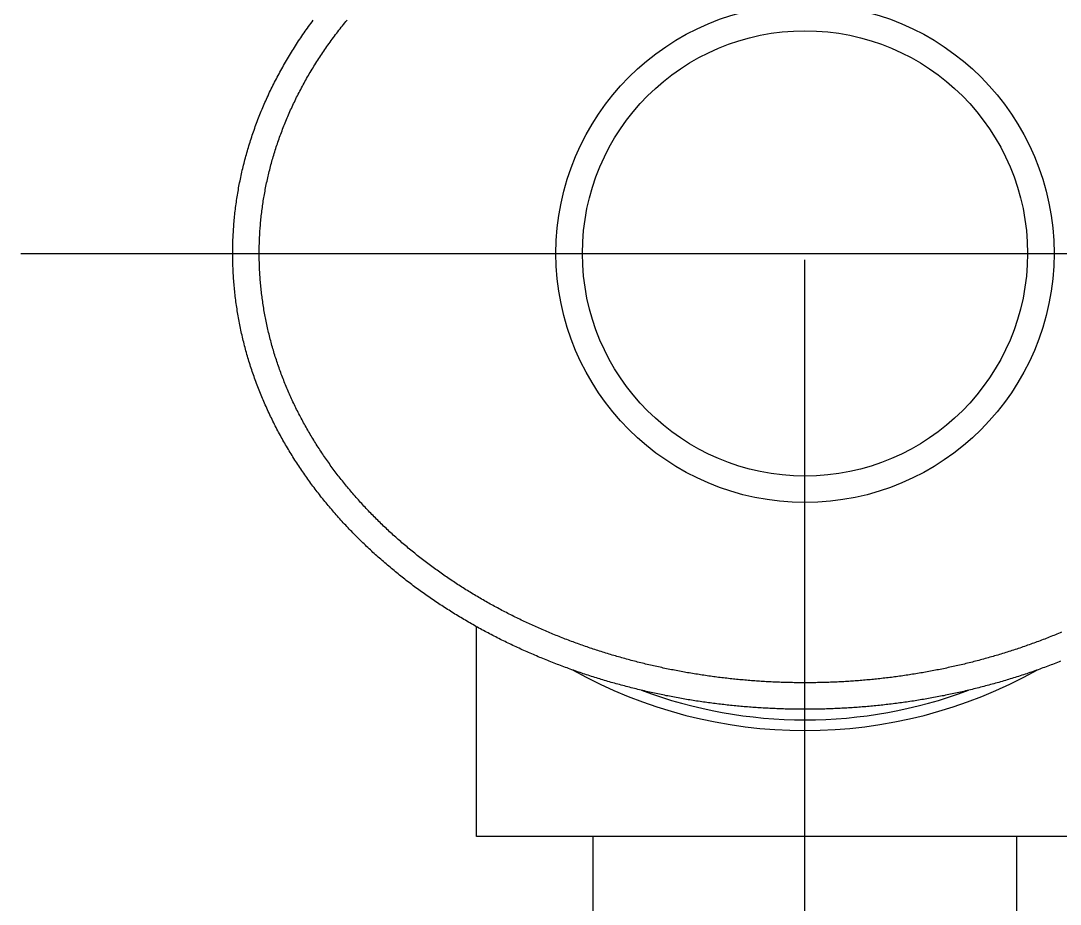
# Model space of a CAD drawing. Extents: x -10.3 to 46.7, y -16.9 to 40.
# Drawn here: x 31.88 to 41.68, y 27.36 to 35.69 of the extents above; entities that cross this region are included whole.
import ezdxf

# ---------------------------------------------------------------- set-up
doc = ezdxf.new("R2010")
doc.units = 0
doc.linetypes.add('CENTER', pattern=[50.8, 31.75, -6.35, 6.35, -6.35])
doc.layers.get('0').update_dxf_attribs({"linetype": 'CONTINUOUS'})
doc.layers.add('CENTER', color=1, linetype='CENTER')

msp = doc.modelspace()

# ---------------------------------------------------------------- linework, layer by layer
at = {"color": 7, "linetype": 'CONTINUOUS'}
for p, q in [((36.1756, 28), (36.1756, 29.9791)), ((42.3756, 28), (36.1756, 28)), ((37.2756, 0.3), (37.2756, 28)), ((41.2756, 0.3), (41.2756, 28))]:
    msp.add_line(p, q, dxfattribs=at)
at = {"color": 7}
for points in [[(41.6881, 29.653, 0), (41.673, 29.647, 0), (41.6578, 29.641, 0), (41.6426, 29.6351, 0), (41.6275, 29.6292, 0), (41.6123, 29.6234, 0), (41.5971, 29.6176, 0), (41.5818, 29.6119, 0), (41.5666, 29.6062, 0), (41.5514, 29.6005, 0), (41.5361, 29.5949, 0), (41.5208, 29.5893, 0), (41.5056, 29.5838, 0), (41.4903, 29.5783, 0), (41.475, 29.5728, 0), (41.4596, 29.5674, 0), (41.4443, 29.562, 0), (41.429, 29.5567, 0), (41.4136, 29.5514, 0), (41.3983, 29.5461, 0), (41.3829, 29.5409, 0), (41.3675, 29.5358, 0), (41.3521, 29.5306, 0), (41.3367, 29.5255, 0), (41.3213, 29.5205, 0), (41.3059, 29.5155, 0), (41.2904, 29.5105, 0), (41.275, 29.5056, 0), (41.2595, 29.5007, 0), (41.244, 29.4958, 0), (41.2285, 29.491, 0), (41.213, 29.4863, 0), (41.1975, 29.4815, 0), (41.182, 29.4768, 0), (41.1665, 29.4722, 0), (41.1509, 29.4676, 0), (41.1354, 29.463, 0), (41.1198, 29.4585, 0), (41.1042, 29.454, 0), (41.0886, 29.4496, 0), (41.073, 29.4452, 0), (41.0574, 29.4408, 0), (41.0418, 29.4365, 0), (41.0262, 29.4322, 0), (41.0106, 29.4279, 0), (40.9949, 29.4237, 0), (40.9793, 29.4196, 0), (40.9636, 29.4154, 0), (40.9479, 29.4114, 0), (40.9323, 29.4073, 0), (40.9166, 29.4033, 0), (40.9009, 29.3993, 0), (40.8852, 29.3954, 0), (40.8694, 29.3915, 0), (40.8537, 29.3877, 0), (40.838, 29.3839, 0), (40.8222, 29.3801, 0), (40.8065, 29.3764, 0), (40.7907, 29.3727, 0), (40.775, 29.369, 0), (40.7592, 29.3654, 0), (40.7434, 29.3618, 0), (40.7276, 29.3583, 0), (40.7118, 29.3548, 0), (40.696, 29.3514, 0), (40.6802, 29.348, 0), (40.6643, 29.3446, 0), (40.6485, 29.3412, 0), (40.6327, 29.338, 0), (40.6168, 29.3347, 0), (40.6009, 29.3315, 0), (40.5851, 29.3283, 0), (40.5692, 29.3252, 0), (40.5533, 29.3221, 0), (40.5374, 29.319, 0), (40.5216, 29.316, 0), (40.5057, 29.313, 0), (40.4897, 29.3101, 0), (40.4738, 29.3072, 0), (40.4579, 29.3043, 0), (40.442, 29.3015, 0), (40.4261, 29.2987, 0), (40.4101, 29.2959, 0), (40.3942, 29.2932, 0), (40.3782, 29.2906, 0), (40.3623, 29.2879, 0), (40.3463, 29.2854, 0), (40.3303, 29.2828, 0), (40.3143, 29.2803, 0), (40.2984, 29.2778, 0), (40.2824, 29.2754, 0), (40.2664, 29.273, 0), (40.2504, 29.2706, 0), (40.2344, 29.2683, 0), (40.2184, 29.266, 0), (40.2024, 29.2638, 0), (40.1863, 29.2616, 0), (40.1703, 29.2594, 0), (40.1543, 29.2573, 0), (40.1382, 29.2552, 0), (40.1222, 29.2532, 0), (40.1062, 29.2512, 0), (40.0901, 29.2492, 0), (40.0741, 29.2473, 0), (40.058, 29.2454, 0), (40.0419, 29.2435, 0), (40.0259, 29.2417, 0), (40.0098, 29.2399, 0), (39.9937, 29.2382, 0), (39.9776, 29.2365, 0), (39.9616, 29.2348, 0), (39.9455, 29.2332, 0), (39.9294, 29.2316, 0), (39.9133, 29.2301, 0), (39.8972, 29.2286, 0), (39.8811, 29.2271, 0), (39.865, 29.2257, 0), (39.8489, 29.2243, 0), (39.8328, 29.2229, 0), (39.8167, 29.2216, 0), (39.8005, 29.2203, 0), (39.7844, 29.2191, 0), (39.7683, 29.2179, 0), (39.7522, 29.2168, 0), (39.736, 29.2156, 0), (39.7199, 29.2146, 0), (39.7038, 29.2135, 0), (39.6876, 29.2125, 0), (39.6715, 29.2115, 0), (39.6554, 29.2106, 0), (39.6392, 29.2097, 0), (39.6231, 29.2089, 0), (39.6069, 29.2081, 0), (39.5908, 29.2073, 0), (39.5746, 29.2066, 0), (39.5585, 29.2059, 0), (39.5423, 29.2052, 0), (39.5262, 29.2046, 0), (39.51, 29.204, 0), (39.4938, 29.2035, 0), (39.4777, 29.203, 0), (39.4615, 29.2025, 0), (39.4454, 29.2021, 0), (39.4292, 29.2017, 0), (39.413, 29.2014, 0), (39.3969, 29.2011, 0), (39.3807, 29.2008, 0), (39.3645, 29.2006, 0), (39.3484, 29.2004, 0), (39.3322, 29.2002, 0), (39.316, 29.2001, 0), (39.2999, 29.2, 0), (39.2837, 29.2, 0), (39.2675, 29.2, 0), (39.2514, 29.2, 0), (39.2352, 29.2001, 0), (39.219, 29.2002, 0), (39.2029, 29.2004, 0), (39.1867, 29.2006, 0), (39.1705, 29.2008, 0), (39.1544, 29.2011, 0), (39.1382, 29.2014, 0), (39.122, 29.2017, 0), (39.1059, 29.2021, 0), (39.0897, 29.2025, 0), (39.0736, 29.203, 0), (39.0574, 29.2035, 0), (39.0412, 29.204, 0), (39.0251, 29.2046, 0), (39.0089, 29.2052, 0), (38.9928, 29.2059, 0), (38.9766, 29.2066, 0), (38.9605, 29.2073, 0), (38.9443, 29.2081, 0), (38.9282, 29.2089, 0), (38.912, 29.2098, 0), (38.8959, 29.2106, 0), (38.8797, 29.2116, 0), (38.8636, 29.2125, 0), (38.8475, 29.2135, 0), (38.8313, 29.2146, 0), (38.8152, 29.2157, 0), (38.7991, 29.2168, 0), (38.783, 29.2179, 0), (38.7668, 29.2191, 0), (38.7507, 29.2204, 0), (38.7346, 29.2216, 0), (38.7185, 29.2229, 0), (38.7024, 29.2243, 0), (38.6863, 29.2257, 0), (38.6702, 29.2271, 0), (38.6541, 29.2286, 0), (38.638, 29.2301, 0), (38.6219, 29.2316, 0), (38.6058, 29.2332, 0), (38.5897, 29.2348, 0), (38.5736, 29.2365, 0), (38.5575, 29.2382, 0), (38.5414, 29.2399, 0), (38.5254, 29.2417, 0), (38.5093, 29.2435, 0), (38.4932, 29.2454, 0), (38.4772, 29.2472, 0), (38.4611, 29.2492, 0), (38.4451, 29.2511, 0), (38.429, 29.2531, 0), (38.413, 29.2552, 0), (38.397, 29.2573, 0), (38.3809, 29.2594, 0), (38.3649, 29.2616, 0), (38.3489, 29.2638, 0), (38.3329, 29.266, 0), (38.3169, 29.2683, 0), (38.3009, 29.2706, 0), (38.2849, 29.273, 0), (38.2689, 29.2754, 0), (38.2529, 29.2778, 0), (38.2369, 29.2803, 0), (38.2209, 29.2828, 0), (38.205, 29.2853, 0), (38.189, 29.2879, 0), (38.173, 29.2905, 0), (38.1571, 29.2932, 0), (38.1411, 29.2959, 0), (38.1252, 29.2987, 0), (38.1093, 29.3015, 0), (38.0933, 29.3043, 0), (38.0774, 29.3071, 0), (38.0615, 29.31, 0), (38.0456, 29.313, 0), (38.0297, 29.316, 0), (38.0138, 29.319, 0), (37.9979, 29.3221, 0), (37.982, 29.3252, 0), (37.9662, 29.3283, 0), (37.9503, 29.3315, 0), (37.9345, 29.3347, 0), (37.9186, 29.3379, 0), (37.9028, 29.3412, 0), (37.8869, 29.3446, 0), (37.8711, 29.348, 0), (37.8553, 29.3514, 0), (37.8395, 29.3548, 0), (37.8237, 29.3583, 0), (37.8079, 29.3619, 0), (37.7921, 29.3654, 0), (37.7763, 29.369, 0), (37.7605, 29.3727, 0), (37.7448, 29.3764, 0), (37.729, 29.3801, 0), (37.7133, 29.3839, 0), (37.6975, 29.3877, 0), (37.6818, 29.3915, 0), (37.6661, 29.3954, 0), (37.6504, 29.3994, 0), (37.6347, 29.4033, 0), (37.619, 29.4073, 0), (37.6033, 29.4114, 0), (37.5876, 29.4155, 0), (37.572, 29.4196, 0), (37.5563, 29.4238, 0), (37.5407, 29.428, 0), (37.5251, 29.4322, 0), (37.5094, 29.4365, 0), (37.4938, 29.4408, 0), (37.4782, 29.4452, 0), (37.4626, 29.4496, 0), (37.447, 29.454, 0), (37.4315, 29.4585, 0), (37.4159, 29.4631, 0), (37.4003, 29.4676, 0), (37.3848, 29.4722, 0), (37.3693, 29.4769, 0), (37.3537, 29.4816, 0), (37.3382, 29.4863, 0), (37.3227, 29.491, 0), (37.3072, 29.4959, 0), (37.2918, 29.5007, 0), (37.2763, 29.5056, 0), (37.2608, 29.5105, 0), (37.2454, 29.5155, 0), (37.2299, 29.5205, 0), (37.2145, 29.5255, 0), (37.1991, 29.5306, 0), (37.1837, 29.5358, 0), (37.1683, 29.5409, 0), (37.1529, 29.5462, 0), (37.1375, 29.5514, 0), (37.1222, 29.5567, 0), (37.1068, 29.562, 0), (37.0915, 29.5674, 0), (37.0762, 29.5728, 0), (37.0608, 29.5783, 0), (37.0455, 29.5838, 0), (37.0303, 29.5893, 0), (37.015, 29.5949, 0), (36.9997, 29.6005, 0), (36.9845, 29.6062, 0), (36.9692, 29.6119, 0), (36.954, 29.6177, 0), (36.9388, 29.6234, 0), (36.9236, 29.6293, 0), (36.9084, 29.6351, 0), (36.8933, 29.6411, 0), (36.8781, 29.647, 0), (36.863, 29.653, 0), (36.8479, 29.659, 0), (36.8328, 29.6651, 0), (36.8177, 29.6712, 0), (36.8026, 29.6774, 0), (36.7875, 29.6836, 0), (36.7725, 29.6898, 0), (36.7575, 29.6961, 0), (36.7424, 29.7025, 0), (36.7274, 29.7088, 0), (36.7124, 29.7152, 0), (36.6975, 29.7217, 0), (36.6825, 29.7282, 0), (36.6676, 29.7347, 0), (36.6527, 29.7413, 0), (36.6378, 29.7479, 0), (36.6229, 29.7546, 0), (36.608, 29.7613, 0), (36.5931, 29.768, 0), (36.5783, 29.7748, 0), (36.5635, 29.7817, 0), (36.5487, 29.7885, 0), (36.5339, 29.7954, 0), (36.5191, 29.8024, 0), (36.5044, 29.8094, 0), (36.4896, 29.8165, 0), (36.4749, 29.8235, 0), (36.4602, 29.8307, 0), (36.4455, 29.8378, 0), (36.4309, 29.845, 0), (36.4162, 29.8523, 0), (36.4016, 29.8596, 0), (36.387, 29.8669, 0), (36.3724, 29.8743, 0), (36.3578, 29.8817, 0), (36.3433, 29.8892, 0), (36.3287, 29.8967, 0), (36.3142, 29.9043, 0), (36.2997, 29.9119, 0), (36.2853, 29.9195, 0), (36.2708, 29.9272, 0), (36.2564, 29.9349, 0), (36.242, 29.9427, 0), (36.2276, 29.9505, 0), (36.2132, 29.9584, 0), (36.1988, 29.9663, 0), (36.1845, 29.9742, 0), (36.1702, 29.9822, 0), (36.1559, 29.9902, 0), (36.1416, 29.9983, 0), (36.1274, 30.0064, 0), (36.1132, 30.0145, 0), (36.099, 30.0227, 0), (36.0848, 30.031, 0), (36.0706, 30.0393, 0), (36.0565, 30.0476, 0), (36.0424, 30.056, 0), (36.0283, 30.0644, 0), (36.0143, 30.0728, 0), (36.0002, 30.0813, 0), (35.9862, 30.0898, 0), (35.9723, 30.0984, 0), (35.9583, 30.1071, 0), (35.9444, 30.1157, 0), (35.9305, 30.1244, 0), (35.9166, 30.1332, 0), (35.9027, 30.142, 0), (35.8889, 30.1508, 0), (35.8751, 30.1597, 0), (35.8613, 30.1686, 0), (35.8476, 30.1776, 0), (35.8339, 30.1866, 0), (35.8202, 30.1956, 0), (35.8065, 30.2047, 0), (35.7929, 30.2138, 0), (35.7793, 30.223, 0), (35.7657, 30.2322, 0), (35.7521, 30.2415, 0), (35.7386, 30.2508, 0), (35.7251, 30.2602, 0), (35.7116, 30.2695, 0), (35.6982, 30.279, 0), (35.6848, 30.2885, 0), (35.6714, 30.298, 0), (35.658, 30.3075, 0), (35.6447, 30.3171, 0), (35.6314, 30.3268, 0), (35.6182, 30.3365, 0), (35.6049, 30.3462, 0), (35.5917, 30.356, 0), (35.5786, 30.3658, 0), (35.5654, 30.3756, 0), (35.5523, 30.3855, 0), (35.5393, 30.3955, 0), (35.5262, 30.4055, 0), (35.5132, 30.4155, 0), (35.5002, 30.4256, 0), (35.4873, 30.4357, 0), (35.4744, 30.4458, 0), (35.4615, 30.456, 0), (35.4487, 30.4663, 0), (35.4358, 30.4766, 0), (35.4231, 30.4869, 0), (35.4103, 30.4973, 0), (35.3976, 30.5077, 0), (35.3849, 30.5181, 0), (35.3723, 30.5286, 0), (35.3597, 30.5392, 0), (35.3471, 30.5498, 0), (35.3345, 30.5604, 0), (35.322, 30.5711, 0), (35.3096, 30.5818, 0), (35.2971, 30.5925, 0), (35.2847, 30.6033, 0), (35.2724, 30.6142, 0), (35.26, 30.625, 0), (35.2477, 30.636, 0), (35.2355, 30.6469, 0), (35.2233, 30.6579, 0), (35.2111, 30.669, 0), (35.1989, 30.6801, 0), (35.1868, 30.6912, 0), (35.1748, 30.7024, 0), (35.1627, 30.7136, 0), (35.1507, 30.7249, 0), (35.1388, 30.7362, 0), (35.1269, 30.7476, 0), (35.115, 30.759, 0), (35.1031, 30.7704, 0), (35.0913, 30.7819, 0), (35.0796, 30.7934, 0), (35.0678, 30.805, 0), (35.0561, 30.8166, 0), (35.0445, 30.8283, 0), (35.0329, 30.84, 0), (35.0213, 30.8517, 0), (35.0098, 30.8635, 0), (34.9983, 30.8753, 0), (34.9868, 30.8872, 0), (34.9754, 30.8991, 0), (34.964, 30.9111, 0), (34.9527, 30.9231, 0), (34.9414, 30.9352, 0), (34.9301, 30.9473, 0), (34.9189, 30.9594, 0), (34.9078, 30.9716, 0), (34.8966, 30.9838, 0), (34.8856, 30.9961, 0), (34.8745, 31.0084, 0), (34.8635, 31.0208, 0), (34.8526, 31.0332, 0), (34.8417, 31.0456, 0), (34.8308, 31.0581, 0), (34.82, 31.0706, 0), (34.8092, 31.0832, 0), (34.7985, 31.0958, 0), (34.7878, 31.1085, 0), (34.7771, 31.1212, 0), (34.7665, 31.134, 0), (34.756, 31.1468, 0), (34.7455, 31.1596, 0), (34.735, 31.1725, 0), (34.7246, 31.1854, 0), (34.7142, 31.1984, 0), (34.7039, 31.2114, 0), (34.6937, 31.2245, 0), (34.6834, 31.2376, 0), (34.6733, 31.2507, 0), (34.6631, 31.2639, 0), (34.6531, 31.2772, 0), (34.643, 31.2904, 0), (34.633, 31.3038, 0), (34.6231, 31.3171, 0), (34.6132, 31.3305, 0), (34.6034, 31.344, 0), (34.5936, 31.3575, 0), (34.5839, 31.371, 0), (34.5742, 31.3846, 0), (34.5646, 31.3982, 0), (34.555, 31.4119, 0), (34.5455, 31.4256, 0), (34.536, 31.4394, 0), (34.5266, 31.4532, 0), (34.5172, 31.467, 0), (34.5079, 31.4809, 0), (34.4986, 31.4949, 0), (34.4894, 31.5089, 0), (34.4803, 31.5229, 0), (34.4712, 31.5369, 0), (34.4621, 31.551, 0), (34.4531, 31.5652, 0), (34.4442, 31.5794, 0), (34.4353, 31.5936, 0), (34.4265, 31.6079, 0), (34.4177, 31.6222, 0), (34.409, 31.6366, 0), (34.4003, 31.651, 0), (34.3917, 31.6655, 0), (34.3832, 31.68, 0), (34.3747, 31.6945, 0), (34.3663, 31.7091, 0), (34.3579, 31.7237, 0), (34.3496, 31.7384, 0), (34.3413, 31.7531, 0), (34.3332, 31.7679, 0), (34.325, 31.7826, 0), (34.317, 31.7975, 0), (34.309, 31.8123, 0), (34.3011, 31.8272, 0), (34.2932, 31.8421, 0), (34.2854, 31.8571, 0), (34.2776, 31.8721, 0), (34.27, 31.8872, 0), (34.2624, 31.9023, 0), (34.2548, 31.9174, 0), (34.2473, 31.9325, 0), (34.2399, 31.9477, 0), (34.2326, 31.9629, 0), (34.2253, 31.9782, 0), (34.2181, 31.9935, 0), (34.2109, 32.0088, 0), (34.2038, 32.0242, 0), (34.1968, 32.0396, 0), (34.1899, 32.055, 0), (34.183, 32.0704, 0), (34.1762, 32.0859, 0), (34.1694, 32.1014, 0), (34.1628, 32.117, 0), (34.1562, 32.1326, 0), (34.1496, 32.1482, 0), (34.1432, 32.1638, 0), (34.1368, 32.1795, 0), (34.1304, 32.1952, 0), (34.1242, 32.2109, 0), (34.118, 32.2267, 0), (34.1119, 32.2425, 0), (34.1059, 32.2583, 0), (34.0999, 32.2741, 0), (34.094, 32.29, 0), (34.0882, 32.3059, 0), (34.0824, 32.3218, 0), (34.0768, 32.3378, 0), (34.0712, 32.3538, 0), (34.0656, 32.3698, 0), (34.0602, 32.3858, 0), (34.0548, 32.4018, 0), (34.0495, 32.4179, 0), (34.0443, 32.434, 0), (34.0391, 32.4501, 0), (34.0341, 32.4663, 0), (34.0291, 32.4824, 0), (34.0241, 32.4986, 0), (34.0193, 32.5148, 0), (34.0145, 32.5311, 0), (34.0098, 32.5473, 0), (34.0052, 32.5636, 0), (34.0007, 32.5799, 0), (33.9963, 32.5962, 0), (33.9919, 32.6126, 0), (33.9876, 32.6289, 0), (33.9834, 32.6453, 0), (33.9792, 32.6617, 0), (33.9752, 32.6781, 0), (33.9712, 32.6945, 0), (33.9673, 32.711, 0), (33.9635, 32.7274, 0), (33.9598, 32.7439, 0), (33.9561, 32.7604, 0), (33.9525, 32.7769, 0), (33.9491, 32.7934, 0), (33.9456, 32.8099, 0), (33.9423, 32.8265, 0), (33.9391, 32.843, 0), (33.9359, 32.8596, 0), (33.9328, 32.8762, 0), (33.9298, 32.8928, 0), (33.9269, 32.9094, 0), (33.924, 32.926, 0), (33.9212, 32.9427, 0), (33.9186, 32.9593, 0), (33.9159, 32.976, 0), (33.9134, 32.9926, 0), (33.911, 33.0093, 0), (33.9086, 33.026, 0), (33.9063, 33.0427, 0), (33.9041, 33.0594, 0), (33.902, 33.0761, 0), (33.9, 33.0928, 0), (33.898, 33.1095, 0), (33.8962, 33.1263, 0), (33.8944, 33.143, 0), (33.8926, 33.1598, 0), (33.891, 33.1765, 0), (33.8895, 33.1933, 0), (33.888, 33.2101, 0), (33.8866, 33.2268, 0), (33.8853, 33.2436, 0), (33.8841, 33.2604, 0), (33.883, 33.2772, 0), (33.8819, 33.294, 0), (33.8809, 33.3108, 0), (33.88, 33.3276, 0), (33.8792, 33.3444, 0), (33.8785, 33.3612, 0), (33.8779, 33.378, 0), (33.8773, 33.3948, 0), (33.8768, 33.4116, 0), (33.8764, 33.4285, 0), (33.8761, 33.4453, 0), (33.8759, 33.4621, 0), (33.8757, 33.4789, 0), (33.8757, 33.4957, 0), (33.8757, 33.5126, 0), (33.8758, 33.5294, 0), (33.876, 33.5462, 0), (33.8762, 33.563, 0), (33.8766, 33.5798, 0), (33.877, 33.5967, 0), (33.8775, 33.6135, 0), (33.8781, 33.6303, 0), (33.8788, 33.6471, 0), (33.8796, 33.6639, 0), (33.8804, 33.6807, 0), (33.8813, 33.6975, 0), (33.8823, 33.7143, 0), (33.8834, 33.7311, 0), (33.8846, 33.7479, 0), (33.8859, 33.7647, 0), (33.8872, 33.7815, 0), (33.8886, 33.7983, 0), (33.8901, 33.8151, 0), (33.8917, 33.8319, 0), (33.8934, 33.8487, 0), (33.8952, 33.8655, 0), (33.897, 33.8823, 0), (33.8989, 33.899, 0), (33.9009, 33.9158, 0), (33.903, 33.9326, 0), (33.9052, 33.9493, 0), (33.9075, 33.9661, 0), (33.9098, 33.9829, 0), (33.9122, 33.9996, 0), (33.9147, 34.0164, 0), (33.9173, 34.0331, 0), (33.92, 34.0498, 0), (33.9227, 34.0666, 0), (33.9256, 34.0833, 0), (33.9285, 34.1, 0), (33.9315, 34.1167, 0), (33.9346, 34.1334, 0), (33.9377, 34.1501, 0), (33.941, 34.1668, 0), (33.9443, 34.1835, 0), (33.9477, 34.2002, 0), (33.9512, 34.2169, 0), (33.9548, 34.2335, 0), (33.9584, 34.2502, 0), (33.9622, 34.2668, 0), (33.966, 34.2835, 0), (33.9699, 34.3001, 0), (33.9739, 34.3167, 0), (33.978, 34.3333, 0), (33.9822, 34.3499, 0), (33.9864, 34.3665, 0), (33.9907, 34.3831, 0), (33.9951, 34.3997, 0), (33.9996, 34.4162, 0), (34.0042, 34.4328, 0), (34.0089, 34.4493, 0), (34.0136, 34.4658, 0), (34.0184, 34.4823, 0), (34.0233, 34.4989, 0), (34.0283, 34.5153, 0), (34.0334, 34.5318, 0), (34.0386, 34.5483, 0), (34.0438, 34.5648, 0), (34.0491, 34.5812, 0), (34.0545, 34.5976, 0), (34.06, 34.6141, 0), (34.0656, 34.6305, 0), (34.0712, 34.6469, 0), (34.077, 34.6632, 0), (34.0828, 34.6796, 0), (34.0887, 34.6959, 0), (34.0947, 34.7123, 0), (34.1007, 34.7286, 0), (34.1069, 34.7449, 0), (34.1131, 34.7612, 0), (34.1194, 34.7775, 0), (34.1258, 34.7937, 0), (34.1323, 34.81, 0), (34.1389, 34.8262, 0), (34.1455, 34.8424, 0), (34.1523, 34.8586, 0), (34.1591, 34.8747, 0), (34.166, 34.8909, 0), (34.1729, 34.907, 0), (34.18, 34.9231, 0), (34.1871, 34.9392, 0), (34.1943, 34.9553, 0), (34.2016, 34.9714, 0), (34.209, 34.9874, 0), (34.2165, 35.0034, 0), (34.224, 35.0194, 0), (34.2317, 35.0354, 0), (34.2394, 35.0513, 0), (34.2471, 35.0673, 0), (34.255, 35.0832, 0), (34.263, 35.0991, 0), (34.271, 35.1149, 0), (34.2791, 35.1308, 0), (34.2873, 35.1466, 0), (34.2956, 35.1624, 0), (34.3039, 35.1782, 0), (34.3123, 35.1939, 0), (34.3209, 35.2097, 0), (34.3294, 35.2254, 0), (34.3381, 35.2411, 0), (34.3469, 35.2567, 0), (34.3557, 35.2724, 0), (34.3646, 35.288, 0), (34.3736, 35.3035, 0), (34.3827, 35.3191, 0), (34.3918, 35.3346, 0), (34.4011, 35.3501, 0), (34.4104, 35.3656, 0), (34.4198, 35.3811, 0), (34.4292, 35.3965, 0), (34.4388, 35.4119, 0), (34.4484, 35.4272, 0), (34.4581, 35.4426, 0), (34.4679, 35.4579, 0), (34.4777, 35.4732, 0), (34.4877, 35.4884, 0), (34.4977, 35.5037, 0), (34.5078, 35.5189, 0), (34.518, 35.534, 0), (34.5282, 35.5492, 0), (34.5386, 35.5643, 0), (34.549, 35.5793, 0), (34.5595, 35.5944, 0), (34.57, 35.6094, 0), (34.5807, 35.6244, 0), (34.5914, 35.6393, 0), (34.6022, 35.6543, 0), (34.6131, 35.6692, 0), (34.6241, 35.684, 0), (34.6351, 35.6988, 0)], [(41.6969, 29.9266, 0), (41.6825, 29.9206, 0), (41.6681, 29.9146, 0), (41.6536, 29.9087, 0), (41.6392, 29.9028, 0), (41.6247, 29.8969, 0), (41.6102, 29.8911, 0), (41.5957, 29.8853, 0), (41.5812, 29.8795, 0), (41.5667, 29.8738, 0), (41.5521, 29.8682, 0), (41.5376, 29.8625, 0), (41.523, 29.8569, 0), (41.5084, 29.8514, 0), (41.4938, 29.8459, 0), (41.4792, 29.8404, 0), (41.4646, 29.835, 0), (41.45, 29.8296, 0), (41.4353, 29.8242, 0), (41.4207, 29.8189, 0), (41.406, 29.8136, 0), (41.3913, 29.8084, 0), (41.3766, 29.8032, 0), (41.3619, 29.798, 0), (41.3472, 29.7929, 0), (41.3325, 29.7878, 0), (41.3177, 29.7828, 0), (41.303, 29.7778, 0), (41.2882, 29.7728, 0), (41.2734, 29.7679, 0), (41.2586, 29.763, 0), (41.2438, 29.7582, 0), (41.229, 29.7534, 0), (41.2142, 29.7486, 0), (41.1993, 29.7439, 0), (41.1845, 29.7392, 0), (41.1696, 29.7345, 0), (41.1547, 29.7299, 0), (41.1399, 29.7253, 0), (41.125, 29.7208, 0), (41.1101, 29.7163, 0), (41.0951, 29.7118, 0), (41.0802, 29.7074, 0), (41.0653, 29.703, 0), (41.0503, 29.6987, 0), (41.0354, 29.6943, 0), (41.0204, 29.6901, 0), (41.0054, 29.6858, 0), (40.9904, 29.6816, 0), (40.9754, 29.6775, 0), (40.9604, 29.6734, 0), (40.9454, 29.6693, 0), (40.9303, 29.6653, 0), (40.9153, 29.6612, 0), (40.9002, 29.6573, 0), (40.8852, 29.6534, 0), (40.8701, 29.6495, 0), (40.855, 29.6456, 0), (40.8399, 29.6418, 0), (40.8248, 29.638, 0), (40.8097, 29.6343, 0), (40.7946, 29.6306, 0), (40.7795, 29.6269, 0), (40.7643, 29.6233, 0), (40.7492, 29.6197, 0), (40.734, 29.6162, 0), (40.7189, 29.6127, 0), (40.7037, 29.6092, 0), (40.6885, 29.6058, 0), (40.6733, 29.6024, 0), (40.6581, 29.599, 0), (40.6429, 29.5957, 0), (40.6277, 29.5924, 0), (40.6125, 29.5892, 0), (40.5973, 29.586, 0), (40.582, 29.5828, 0), (40.5668, 29.5797, 0), (40.5515, 29.5766, 0), (40.5363, 29.5735, 0), (40.521, 29.5705, 0), (40.5057, 29.5675, 0), (40.4905, 29.5646, 0), (40.4752, 29.5617, 0), (40.4599, 29.5588, 0), (40.4446, 29.556, 0), (40.4293, 29.5532, 0), (40.4139, 29.5504, 0), (40.3986, 29.5477, 0), (40.3833, 29.545, 0), (40.3679, 29.5424, 0), (40.3526, 29.5398, 0), (40.3373, 29.5372, 0), (40.3219, 29.5347, 0), (40.3065, 29.5322, 0), (40.2912, 29.5297, 0), (40.2758, 29.5273, 0), (40.2604, 29.5249, 0), (40.245, 29.5226, 0), (40.2296, 29.5203, 0), (40.2142, 29.518, 0), (40.1988, 29.5158, 0), (40.1834, 29.5136, 0), (40.168, 29.5114, 0), (40.1526, 29.5093, 0), (40.1372, 29.5072, 0), (40.1217, 29.5052, 0), (40.1063, 29.5032, 0), (40.0909, 29.5012, 0), (40.0754, 29.4993, 0), (40.06, 29.4974, 0), (40.0445, 29.4955, 0), (40.0291, 29.4937, 0), (40.0136, 29.4919, 0), (39.9981, 29.4902, 0), (39.9826, 29.4884, 0), (39.9672, 29.4868, 0), (39.9517, 29.4851, 0), (39.9362, 29.4835, 0), (39.9207, 29.482, 0), (39.9052, 29.4805, 0), (39.8897, 29.479, 0), (39.8742, 29.4775, 0), (39.8587, 29.4761, 0), (39.8432, 29.4747, 0), (39.8277, 29.4734, 0), (39.8122, 29.4721, 0), (39.7967, 29.4708, 0), (39.7812, 29.4696, 0), (39.7656, 29.4684, 0), (39.7501, 29.4673, 0), (39.7346, 29.4661, 0), (39.719, 29.4651, 0), (39.7035, 29.464, 0), (39.688, 29.463, 0), (39.6724, 29.4621, 0), (39.6569, 29.4611, 0), (39.6413, 29.4602, 0), (39.6258, 29.4594, 0), (39.6102, 29.4586, 0), (39.5947, 29.4578, 0), (39.5791, 29.457, 0), (39.5636, 29.4563, 0), (39.548, 29.4557, 0), (39.5325, 29.455, 0), (39.5169, 29.4544, 0), (39.5014, 29.4539, 0), (39.4858, 29.4534, 0), (39.4702, 29.4529, 0), (39.4547, 29.4524, 0), (39.4391, 29.452, 0), (39.4235, 29.4517, 0), (39.408, 29.4513, 0), (39.3924, 29.451, 0), (39.3768, 29.4508, 0), (39.3613, 29.4505, 0), (39.3457, 29.4504, 0), (39.3301, 29.4502, 0), (39.3145, 29.4501, 0), (39.299, 29.45, 0), (39.2834, 29.45, 0), (39.2678, 29.45, 0), (39.2523, 29.45, 0), (39.2367, 29.4501, 0), (39.2211, 29.4502, 0), (39.2056, 29.4504, 0), (39.19, 29.4505, 0), (39.1744, 29.4508, 0), (39.1588, 29.451, 0), (39.1433, 29.4513, 0), (39.1277, 29.4517, 0), (39.1121, 29.452, 0), (39.0966, 29.4524, 0), (39.081, 29.4529, 0), (39.0654, 29.4534, 0), (39.0499, 29.4539, 0), (39.0343, 29.4545, 0), (39.0188, 29.455, 0), (39.0032, 29.4557, 0), (38.9877, 29.4563, 0), (38.9721, 29.4571, 0), (38.9565, 29.4578, 0), (38.941, 29.4586, 0), (38.9254, 29.4594, 0), (38.9099, 29.4603, 0), (38.8944, 29.4611, 0), (38.8788, 29.4621, 0), (38.8633, 29.463, 0), (38.8477, 29.464, 0), (38.8322, 29.4651, 0), (38.8167, 29.4662, 0), (38.8011, 29.4673, 0), (38.7856, 29.4684, 0), (38.7701, 29.4696, 0), (38.7546, 29.4708, 0), (38.7391, 29.4721, 0), (38.7235, 29.4734, 0), (38.708, 29.4747, 0), (38.6925, 29.4761, 0), (38.677, 29.4775, 0), (38.6615, 29.479, 0), (38.646, 29.4805, 0), (38.6305, 29.482, 0), (38.615, 29.4835, 0), (38.5996, 29.4851, 0), (38.5841, 29.4868, 0), (38.5686, 29.4884, 0), (38.5531, 29.4901, 0), (38.5377, 29.4919, 0), (38.5222, 29.4937, 0), (38.5067, 29.4955, 0), (38.4913, 29.4974, 0), (38.4758, 29.4992, 0), (38.4604, 29.5012, 0), (38.445, 29.5031, 0), (38.4295, 29.5052, 0), (38.4141, 29.5072, 0), (38.3987, 29.5093, 0), (38.3832, 29.5114, 0), (38.3678, 29.5136, 0), (38.3524, 29.5157, 0), (38.337, 29.518, 0), (38.3216, 29.5202, 0), (38.3062, 29.5226, 0), (38.2908, 29.5249, 0), (38.2755, 29.5273, 0), (38.2601, 29.5297, 0), (38.2447, 29.5322, 0), (38.2294, 29.5346, 0), (38.214, 29.5372, 0), (38.1986, 29.5397, 0), (38.1833, 29.5424, 0), (38.168, 29.545, 0), (38.1526, 29.5477, 0), (38.1373, 29.5504, 0), (38.122, 29.5531, 0), (38.1067, 29.5559, 0), (38.0914, 29.5588, 0), (38.0761, 29.5616, 0), (38.0608, 29.5645, 0), (38.0455, 29.5675, 0), (38.0302, 29.5705, 0), (38.015, 29.5735, 0), (37.9997, 29.5766, 0), (37.9845, 29.5796, 0), (37.9692, 29.5828, 0), (37.954, 29.5859, 0), (37.9388, 29.5892, 0), (37.9235, 29.5924, 0), (37.9083, 29.5957, 0), (37.8931, 29.599, 0), (37.8779, 29.6024, 0), (37.8627, 29.6058, 0), (37.8476, 29.6092, 0), (37.8324, 29.6127, 0), (37.8172, 29.6162, 0), (37.8021, 29.6197, 0), (37.7869, 29.6233, 0), (37.7718, 29.6269, 0), (37.7567, 29.6306, 0), (37.7415, 29.6343, 0), (37.7264, 29.638, 0), (37.7113, 29.6418, 0), (37.6962, 29.6456, 0), (37.6812, 29.6495, 0), (37.6661, 29.6534, 0), (37.651, 29.6573, 0), (37.636, 29.6613, 0), (37.6209, 29.6653, 0), (37.6059, 29.6693, 0), (37.5909, 29.6734, 0), (37.5759, 29.6775, 0), (37.5609, 29.6817, 0), (37.5459, 29.6859, 0), (37.5309, 29.6901, 0), (37.5159, 29.6944, 0), (37.5009, 29.6987, 0), (37.486, 29.703, 0), (37.4711, 29.7074, 0), (37.4561, 29.7118, 0), (37.4412, 29.7163, 0), (37.4263, 29.7208, 0), (37.4114, 29.7253, 0), (37.3965, 29.7299, 0), (37.3816, 29.7345, 0), (37.3668, 29.7392, 0), (37.3519, 29.7439, 0), (37.3371, 29.7486, 0), (37.3222, 29.7534, 0), (37.3074, 29.7582, 0), (37.2926, 29.763, 0), (37.2778, 29.7679, 0), (37.263, 29.7729, 0), (37.2482, 29.7778, 0), (37.2335, 29.7828, 0), (37.2187, 29.7879, 0), (37.204, 29.7929, 0), (37.1892, 29.7981, 0), (37.1745, 29.8032, 0), (37.1598, 29.8084, 0), (37.1451, 29.8137, 0), (37.1305, 29.8189, 0), (37.1158, 29.8243, 0), (37.1011, 29.8296, 0), (37.0865, 29.835, 0), (37.0719, 29.8404, 0), (37.0573, 29.8459, 0), (37.0427, 29.8514, 0), (37.0281, 29.857, 0), (37.0135, 29.8626, 0), (36.999, 29.8682, 0), (36.9844, 29.8739, 0), (36.9699, 29.8796, 0), (36.9554, 29.8853, 0), (36.9409, 29.8911, 0), (36.9264, 29.8969, 0), (36.9119, 29.9028, 0), (36.8975, 29.9087, 0), (36.883, 29.9146, 0), (36.8686, 29.9206, 0), (36.8542, 29.9267, 0), (36.8398, 29.9327, 0), (36.8255, 29.9388, 0), (36.8111, 29.945, 0), (36.7968, 29.9511, 0), (36.7824, 29.9574, 0), (36.7681, 29.9636, 0), (36.7538, 29.9699, 0), (36.7395, 29.9763, 0), (36.7253, 29.9827, 0), (36.711, 29.9891, 0), (36.6968, 29.9955, 0), (36.6826, 30.002, 0), (36.6684, 30.0086, 0), (36.6542, 30.0152, 0), (36.6401, 30.0218, 0), (36.6259, 30.0284, 0), (36.6118, 30.0351, 0), (36.5977, 30.0419, 0), (36.5836, 30.0487, 0), (36.5696, 30.0555, 0), (36.5555, 30.0623, 0), (36.5415, 30.0692, 0), (36.5275, 30.0762, 0), (36.5135, 30.0832, 0), (36.4995, 30.0902, 0), (36.4856, 30.0972, 0), (36.4716, 30.1043, 0), (36.4577, 30.1115, 0), (36.4438, 30.1187, 0), (36.43, 30.1259, 0), (36.4161, 30.1331, 0), (36.4023, 30.1404, 0), (36.3884, 30.1478, 0), (36.3747, 30.1552, 0), (36.3609, 30.1626, 0), (36.3471, 30.1701, 0), (36.3334, 30.1776, 0), (36.3197, 30.1851, 0), (36.306, 30.1927, 0), (36.2923, 30.2003, 0), (36.2787, 30.208, 0), (36.265, 30.2157, 0), (36.2514, 30.2234, 0), (36.2378, 30.2312, 0), (36.2243, 30.2391, 0), (36.2108, 30.2469, 0), (36.1972, 30.2548, 0), (36.1838, 30.2628, 0), (36.1703, 30.2708, 0), (36.1569, 30.2788, 0), (36.1434, 30.2869, 0), (36.13, 30.295, 0), (36.1167, 30.3031, 0), (36.1033, 30.3113, 0), (36.09, 30.3195, 0), (36.0767, 30.3278, 0), (36.0635, 30.3361, 0), (36.0502, 30.3445, 0), (36.037, 30.3528, 0), (36.0238, 30.3613, 0), (36.0107, 30.3697, 0), (35.9976, 30.3782, 0), (35.9845, 30.3868, 0), (35.9714, 30.3954, 0), (35.9583, 30.404, 0), (35.9453, 30.4126, 0), (35.9323, 30.4213, 0), (35.9193, 30.4301, 0), (35.9064, 30.4389, 0), (35.8935, 30.4477, 0), (35.8806, 30.4566, 0), (35.8678, 30.4655, 0), (35.8549, 30.4744, 0), (35.8421, 30.4834, 0), (35.8294, 30.4924, 0), (35.8166, 30.5015, 0), (35.8039, 30.5106, 0), (35.7913, 30.5197, 0), (35.7786, 30.5289, 0), (35.766, 30.5381, 0), (35.7534, 30.5474, 0), (35.7409, 30.5567, 0), (35.7283, 30.566, 0), (35.7158, 30.5754, 0), (35.7034, 30.5848, 0), (35.6909, 30.5942, 0), (35.6785, 30.6037, 0), (35.6662, 30.6133, 0), (35.6538, 30.6228, 0), (35.6415, 30.6324, 0), (35.6293, 30.6421, 0), (35.617, 30.6518, 0), (35.6048, 30.6615, 0), (35.5926, 30.6713, 0), (35.5805, 30.6811, 0), (35.5684, 30.6909, 0), (35.5563, 30.7008, 0), (35.5443, 30.7108, 0), (35.5323, 30.7207, 0), (35.5203, 30.7307, 0), (35.5084, 30.7408, 0), (35.4965, 30.7509, 0), (35.4846, 30.761, 0), (35.4728, 30.7712, 0), (35.461, 30.7814, 0), (35.4492, 30.7916, 0), (35.4375, 30.8019, 0), (35.4258, 30.8122, 0), (35.4141, 30.8226, 0), (35.4025, 30.833, 0), (35.3909, 30.8434, 0), (35.3794, 30.8539, 0), (35.3679, 30.8644, 0), (35.3564, 30.8749, 0), (35.345, 30.8855, 0), (35.3336, 30.8962, 0), (35.3222, 30.9068, 0), (35.3109, 30.9175, 0), (35.2996, 30.9283, 0), (35.2883, 30.9391, 0), (35.2771, 30.9499, 0), (35.266, 30.9608, 0), (35.2548, 30.9717, 0), (35.2437, 30.9826, 0), (35.2327, 30.9936, 0), (35.2216, 31.0047, 0), (35.2106, 31.0157, 0), (35.1997, 31.0268, 0), (35.1888, 31.038, 0), (35.1779, 31.0492, 0), (35.1671, 31.0604, 0), (35.1563, 31.0717, 0), (35.1455, 31.083, 0), (35.1348, 31.0943, 0), (35.1242, 31.1057, 0), (35.1135, 31.1172, 0), (35.103, 31.1286, 0), (35.0924, 31.1401, 0), (35.0819, 31.1517, 0), (35.0714, 31.1633, 0), (35.061, 31.1749, 0), (35.0506, 31.1866, 0), (35.0403, 31.1983, 0), (35.03, 31.21, 0), (35.0197, 31.2218, 0), (35.0095, 31.2336, 0), (34.9994, 31.2455, 0), (34.9893, 31.2574, 0), (34.9792, 31.2693, 0), (34.9691, 31.2813, 0), (34.9592, 31.2934, 0), (34.9492, 31.3054, 0), (34.9393, 31.3175, 0), (34.9295, 31.3297, 0), (34.9196, 31.3418, 0), (34.9099, 31.3541, 0), (34.9002, 31.3663, 0), (34.8905, 31.3786, 0), (34.8809, 31.391, 0), (34.8713, 31.4033, 0), (34.8618, 31.4158, 0), (34.8523, 31.4282, 0), (34.8428, 31.4407, 0), (34.8334, 31.4533, 0), (34.8241, 31.4658, 0), (34.8148, 31.4784, 0), (34.8056, 31.4911, 0), (34.7964, 31.5038, 0), (34.7872, 31.5165, 0), (34.7781, 31.5293, 0), (34.7691, 31.5421, 0), (34.7601, 31.5549, 0), (34.7511, 31.5678, 0), (34.7422, 31.5808, 0), (34.7334, 31.5937, 0), (34.7246, 31.6067, 0), (34.7158, 31.6198, 0), (34.7071, 31.6329, 0), (34.6985, 31.646, 0), (34.6899, 31.6592, 0), (34.6813, 31.6724, 0), (34.6728, 31.6856, 0), (34.6644, 31.6989, 0), (34.656, 31.7122, 0), (34.6477, 31.7255, 0), (34.6394, 31.7389, 0), (34.6312, 31.7524, 0), (34.623, 31.7658, 0), (34.6149, 31.7794, 0), (34.6068, 31.7929, 0), (34.5988, 31.8065, 0), (34.5909, 31.8201, 0), (34.583, 31.8338, 0), (34.5751, 31.8475, 0), (34.5673, 31.8612, 0), (34.5596, 31.875, 0), (34.552, 31.8888, 0), (34.5444, 31.9026, 0), (34.5368, 31.9165, 0), (34.5293, 31.9304, 0), (34.5219, 31.9443, 0), (34.5146, 31.9583, 0), (34.5073, 31.9723, 0), (34.5, 31.9863, 0), (34.4928, 32.0004, 0), (34.4857, 32.0145, 0), (34.4787, 32.0286, 0), (34.4717, 32.0428, 0), (34.4647, 32.057, 0), (34.4579, 32.0712, 0), (34.4511, 32.0855, 0), (34.4443, 32.0998, 0), (34.4377, 32.1141, 0), (34.431, 32.1284, 0), (34.4245, 32.1428, 0), (34.418, 32.1572, 0), (34.4116, 32.1716, 0), (34.4052, 32.1861, 0), (34.3989, 32.2006, 0), (34.3927, 32.2151, 0), (34.3865, 32.2296, 0), (34.3804, 32.2442, 0), (34.3744, 32.2588, 0), (34.3684, 32.2734, 0), (34.3625, 32.288, 0), (34.3567, 32.3027, 0), (34.351, 32.3174, 0), (34.3453, 32.3321, 0), (34.3396, 32.3468, 0), (34.3341, 32.3616, 0), (34.3286, 32.3764, 0), (34.3232, 32.3912, 0), (34.3178, 32.406, 0), (34.3125, 32.4209, 0), (34.3073, 32.4358, 0), (34.3022, 32.4507, 0), (34.2971, 32.4656, 0), (34.2921, 32.4805, 0), (34.2872, 32.4955, 0), (34.2823, 32.5105, 0), (34.2775, 32.5255, 0), (34.2728, 32.5405, 0), (34.2681, 32.5556, 0), (34.2635, 32.5706, 0), (34.259, 32.5857, 0), (34.2546, 32.6008, 0), (34.2503, 32.6159, 0), (34.246, 32.6311, 0), (34.2418, 32.6462, 0), (34.2376, 32.6614, 0), (34.2336, 32.6766, 0), (34.2296, 32.6918, 0), (34.2256, 32.707, 0), (34.2218, 32.7222, 0), (34.218, 32.7375, 0), (34.2143, 32.7527, 0), (34.2107, 32.768, 0), (34.2072, 32.7833, 0), (34.2037, 32.7986, 0), (34.2003, 32.8139, 0), (34.197, 32.8293, 0), (34.1938, 32.8446, 0), (34.1906, 32.86, 0), (34.1875, 32.8753, 0), (34.1845, 32.8907, 0), (34.1815, 32.9061, 0), (34.1787, 32.9215, 0), (34.1759, 32.9369, 0), (34.1731, 32.9523, 0), (34.1705, 32.9677, 0), (34.1679, 32.9832, 0), (34.1654, 32.9986, 0), (34.163, 33.0141, 0), (34.1607, 33.0295, 0), (34.1584, 33.045, 0), (34.1562, 33.0605, 0), (34.1541, 33.076, 0), (34.1521, 33.0915, 0), (34.1501, 33.107, 0), (34.1482, 33.1225, 0), (34.1464, 33.138, 0), (34.1446, 33.1535, 0), (34.143, 33.169, 0), (34.1414, 33.1846, 0), (34.1399, 33.2001, 0), (34.1384, 33.2157, 0), (34.1371, 33.2312, 0), (34.1358, 33.2468, 0), (34.1346, 33.2623, 0), (34.1335, 33.2779, 0), (34.1324, 33.2934, 0), (34.1314, 33.309, 0), (34.1305, 33.3246, 0), (34.1297, 33.3402, 0), (34.129, 33.3558, 0), (34.1283, 33.3713, 0), (34.1277, 33.3869, 0), (34.1272, 33.4025, 0), (34.1267, 33.4181, 0), (34.1264, 33.4337, 0), (34.1261, 33.4493, 0), (34.1258, 33.4649, 0), (34.1257, 33.4805, 0), (34.1256, 33.4961, 0), (34.1257, 33.5116, 0), (34.1258, 33.5272, 0), (34.1259, 33.5428, 0), (34.1262, 33.5584, 0), (34.1265, 33.574, 0), (34.1269, 33.5896, 0), (34.1274, 33.6052, 0), (34.1279, 33.6208, 0), (34.1286, 33.6364, 0), (34.1293, 33.6519, 0), (34.13, 33.6675, 0), (34.1309, 33.6831, 0), (34.1318, 33.6987, 0), (34.1329, 33.7143, 0), (34.134, 33.7298, 0), (34.1351, 33.7454, 0), (34.1364, 33.761, 0), (34.1377, 33.7766, 0), (34.1391, 33.7921, 0), (34.1406, 33.8077, 0), (34.1421, 33.8233, 0), (34.1437, 33.8388, 0), (34.1454, 33.8544, 0), (34.1472, 33.87, 0), (34.1491, 33.8855, 0), (34.151, 33.9011, 0), (34.153, 33.9166, 0), (34.1551, 33.9322, 0), (34.1573, 33.9477, 0), (34.1595, 33.9633, 0), (34.1619, 33.9788, 0), (34.1643, 33.9944, 0), (34.1667, 34.0099, 0), (34.1693, 34.0254, 0), (34.1719, 34.0409, 0), (34.1746, 34.0565, 0), (34.1774, 34.072, 0), (34.1803, 34.0875, 0), (34.1832, 34.103, 0), (34.1862, 34.1185, 0), (34.1893, 34.134, 0), (34.1925, 34.1495, 0), (34.1957, 34.1649, 0), (34.1991, 34.1804, 0), (34.2025, 34.1959, 0), (34.2059, 34.2113, 0), (34.2095, 34.2268, 0), (34.2131, 34.2422, 0), (34.2169, 34.2577, 0), (34.2206, 34.2731, 0), (34.2245, 34.2885, 0), (34.2285, 34.304, 0), (34.2325, 34.3194, 0), (34.2366, 34.3348, 0), (34.2408, 34.3502, 0), (34.245, 34.3656, 0), (34.2493, 34.3809, 0), (34.2537, 34.3963, 0), (34.2582, 34.4117, 0), (34.2628, 34.427, 0), (34.2674, 34.4424, 0), (34.2722, 34.4577, 0), (34.277, 34.473, 0), (34.2818, 34.4884, 0), (34.2868, 34.5037, 0), (34.2918, 34.519, 0), (34.2969, 34.5342, 0), (34.3021, 34.5495, 0), (34.3074, 34.5648, 0), (34.3127, 34.58, 0), (34.3181, 34.5953, 0), (34.3236, 34.6105, 0), (34.3292, 34.6257, 0), (34.3349, 34.6409, 0), (34.3406, 34.6561, 0), (34.3464, 34.6713, 0), (34.3523, 34.6865, 0), (34.3583, 34.7016, 0), (34.3643, 34.7168, 0), (34.3704, 34.7319, 0), (34.3766, 34.747, 0), (34.3829, 34.7621, 0), (34.3893, 34.7772, 0), (34.3957, 34.7923, 0), (34.4022, 34.8073, 0), (34.4088, 34.8224, 0), (34.4154, 34.8374, 0), (34.4222, 34.8524, 0), (34.429, 34.8674, 0), (34.4359, 34.8824, 0), (34.4429, 34.8973, 0), (34.4499, 34.9123, 0), (34.457, 34.9272, 0), (34.4642, 34.9421, 0), (34.4715, 34.957, 0), (34.4789, 34.9719, 0), (34.4863, 34.9867, 0), (34.4938, 35.0016, 0), (34.5014, 35.0164, 0), (34.509, 35.0312, 0), (34.5168, 35.046, 0), (34.5246, 35.0607, 0), (34.5325, 35.0755, 0), (34.5404, 35.0902, 0), (34.5485, 35.1049, 0), (34.5566, 35.1196, 0), (34.5648, 35.1342, 0), (34.5731, 35.1489, 0), (34.5814, 35.1635, 0), (34.5898, 35.1781, 0), (34.5983, 35.1927, 0), (34.6069, 35.2072, 0), (34.6156, 35.2217, 0), (34.6243, 35.2362, 0), (34.6331, 35.2507, 0), (34.642, 35.2652, 0), (34.6509, 35.2796, 0), (34.6599, 35.294, 0), (34.6691, 35.3084, 0), (34.6782, 35.3228, 0), (34.6875, 35.3371, 0), (34.6968, 35.3515, 0), (34.7062, 35.3658, 0), (34.7157, 35.38, 0), (34.7253, 35.3943, 0), (34.7349, 35.4085, 0), (34.7446, 35.4227, 0), (34.7544, 35.4368, 0), (34.7642, 35.451, 0), (34.7742, 35.4651, 0), (34.7842, 35.4792, 0), (34.7943, 35.4932, 0), (34.8044, 35.5073, 0), (34.8147, 35.5213, 0), (34.825, 35.5352, 0), (34.8354, 35.5492, 0), (34.8458, 35.5631, 0), (34.8564, 35.577, 0), (34.867, 35.5908, 0), (34.8776, 35.6047, 0), (34.8884, 35.6185, 0), (34.8992, 35.6322, 0), (34.9101, 35.646, 0), (34.9211, 35.6597, 0), (34.9321, 35.6733, 0), (34.9432, 35.687, 0), (34.9544, 35.7006, 0)]]:
    msp.add_polyline3d(points, dxfattribs=at)
at = {"color": 7, "linetype": 'CONTINUOUS'}
for radius in [2.35, 2.1]:
    msp.add_circle((39.2756, 33.5), radius, dxfattribs=at)
for radius, start, end in [(4.5, 240.83239, 299.16761), (4.4, 249.48553, 290.51447)]:
    msp.add_arc((39.2756, 33.5), radius, start, end, dxfattribs=at)
at = {"layer": 'CENTER', "color": 1, "linetype": 'CENTER'}
for p, q in [((39.2756, -2), (39.2756, 40)), ((31.8757, 33.5), (46.6756, 33.5)), ((39.2756, 27.5714), (39.2756, 33.4397))]:
    msp.add_line(p, q, dxfattribs=at)

doc.saveas('drawing.dxf')
